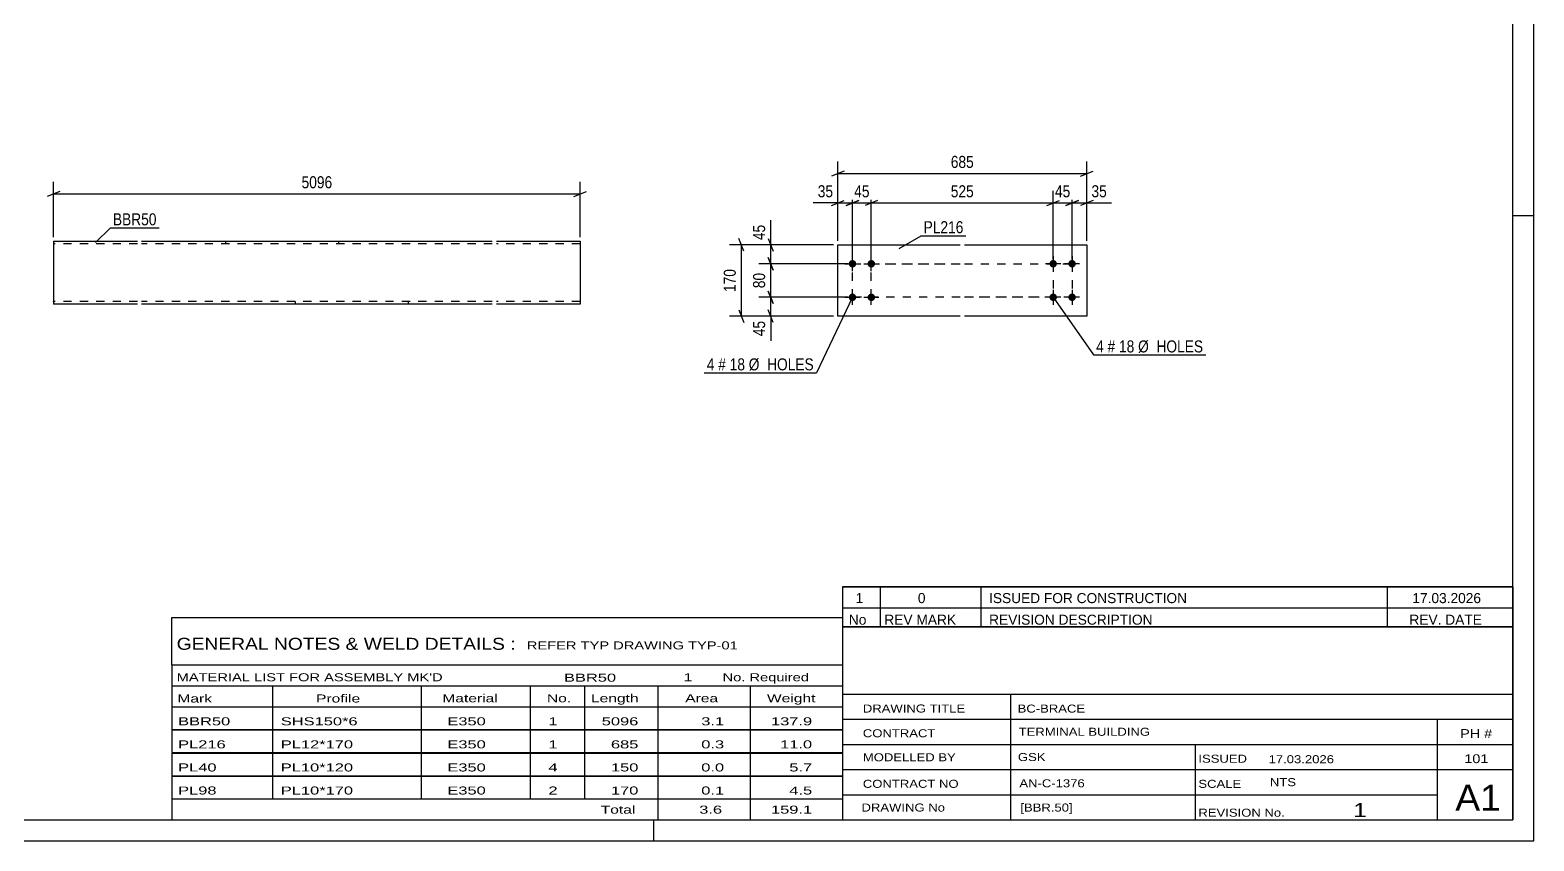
# Model space of a CAD drawing. Header units: millimetres. Extents: x 0 to 594, y 0 to 420.
# Drawn here: x 235.2 to 594, y 0 to 193.3 of the extents above; entities that cross this region are included whole.
import ezdxf

# ---------------------------------------------------------------- set-up
doc = ezdxf.new("R2010")
doc.units = ezdxf.units.MM
doc.linetypes.add('DXK_LINE_DOT2', pattern=[3.9198, 1.9599, -1.9599])
doc.styles.add('Arial Narrow', font='ARIALN.TTF', dxfattribs={"height": 0.2})

# ---------------------------------------------------------------- blocks, each defined once
blk = doc.blocks.new('Unknown-580609224-1130')
at = {"color": 5, "linetype": 'Continuous'}
for p, q in [((594, 0), (594, 420)), ((589, 5), (589, 415)), ((594, 149), (589, 149)), ((5, 5), (589, 5)), ((384, 0), (384, 5)), ((0, 0), (594, 0))]:
    blk.add_line(p, q, dxfattribs=at)
blk = doc.blocks.new('Part-580609224-6738 - 6737')
at = {"color": 2, "linetype": 'Continuous'}
for p, q in [((240.78, 142.98), (260.78, 142.98)), ((240.78, 142.98), (240.78, 141.78)), ((240.78, 141.78), (240.78, 127.98)), ((261.78, 142.98), (345.44, 142.98)), ((346.44, 142.98), (366.44, 142.98)), ((366.44, 142.98), (366.44, 127.98)), ((260.78, 127.98), (240.78, 127.98)), ((345.44, 127.98), (261.78, 127.98)), ((366.44, 127.98), (346.44, 127.98))]:
    blk.add_line(p, q, dxfattribs=at)
at = {"color": 7, "linetype": 'DXK_LINE_DOT2'}
for p, q in [((240.78, 142.98), (240.78, 142.89)), ((240.78, 142.89), (240.78, 142.63)), ((260.78, 142.38), (240.78, 142.38)), ((345.44, 142.38), (261.78, 142.38)), ((281.78, 142.98), (281.78, 142.38)), ((308.73, 142.98), (308.73, 142.38)), ((366.44, 142.38), (346.44, 142.38)), ((366.44, 142.98), (366.44, 142.63)), ((240.78, 128.72), (240.78, 128.62)), ((240.78, 128.62), (240.78, 128.72)), ((240.78, 128.62), (240.78, 128.58)), ((240.78, 128.58), (240.78, 128.62)), ((260.78, 128.58), (240.78, 128.58)), ((345.44, 128.58), (261.78, 128.58)), ((298.5, 127.98), (298.5, 128.58)), ((325.44, 127.98), (325.44, 128.58)), ((366.44, 128.58), (346.44, 128.58))]:
    blk.add_line(p, q, dxfattribs=at)
blk = doc.blocks.new('Bolt-580609224-5237 - 5235')
at = {"linetype": 'Continuous'}
for points in [[(479.3, 136.71, -1), (479.3, 138.51, -1)], [(483.8, 136.71, -1), (483.8, 138.51, -1)], [(479.3, 128.71, -1), (479.3, 130.51, -1)], [(483.8, 128.71, -1), (483.8, 130.51, -1)]]:
    blk.add_hatch(color=1, dxfattribs=at).paths.add_polyline_path(points)
at = {"color": 1, "linetype": 'Continuous'}
for p, q in [((481.1, 137.61), (477.5, 137.61)), ((479.3, 139.41), (479.3, 135.81)), ((485.6, 137.61), (482, 137.61)), ((483.8, 139.41), (483.8, 135.81)), ((481.1, 129.61), (477.5, 129.61)), ((479.3, 131.41), (479.3, 127.81)), ((485.6, 129.61), (482, 129.61)), ((483.8, 131.41), (483.8, 127.81))]:
    blk.add_line(p, q, dxfattribs=at)
blk = doc.blocks.new('Part-580609224-5236 - 5235')
at = {"color": 2, "linetype": 'Continuous'}
for p, q in [((427.9, 142.11), (457.1, 142.11)), ((427.9, 125.11), (427.9, 142.11)), ((458.1, 142.11), (487.3, 142.11)), ((487.3, 142.11), (487.3, 125.11)), ((457.1, 125.11), (427.9, 125.11)), ((487.3, 125.11), (458.1, 125.11))]:
    blk.add_line(p, q, dxfattribs=at)
blk = doc.blocks.new('Bolt-580609224-5238 - 5235')
at = {"linetype": 'Continuous'}
for points in [[(431.4, 138.51, -1), (431.4, 136.71, -1)], [(435.9, 138.51, -1), (435.9, 136.71, -1)], [(431.4, 130.51, -1), (431.4, 128.71, -1)], [(435.9, 130.51, -1), (435.9, 128.71, -1)]]:
    blk.add_hatch(color=1, dxfattribs=at).paths.add_polyline_path(points)
at = {"color": 1, "linetype": 'Continuous'}
for p, q in [((429.6, 137.61), (433.2, 137.61)), ((431.4, 135.81), (431.4, 139.41)), ((434.1, 137.61), (437.7, 137.61)), ((435.9, 135.81), (435.9, 139.41)), ((429.6, 129.61), (433.2, 129.61)), ((431.4, 127.81), (431.4, 131.41)), ((434.1, 129.61), (437.7, 129.61)), ((435.9, 127.81), (435.9, 131.41))]:
    blk.add_line(p, q, dxfattribs=at)
blk = doc.blocks.new('Rectangle-580609224-6808 - 5235')
at = {"color": 1, "linetype": 'DXK_LINE_DOT2'}
for p, q in [((431.4, 137.61), (457.1, 137.61)), ((431.4, 129.61), (431.4, 137.61)), ((458.1, 137.61), (483.8, 137.61)), ((483.8, 137.61), (483.8, 129.61)), ((457.1, 129.61), (431.4, 129.61)), ((483.8, 129.61), (458.1, 129.61))]:
    blk.add_line(p, q, dxfattribs=at)
blk = doc.blocks.new('Rectangle-580609224-6818 - 5235')
at = {"color": 1, "linetype": 'DXK_LINE_DOT2'}
for p, q in [((435.9, 137.61), (457.1, 137.61)), ((435.9, 129.61), (435.9, 137.61)), ((458.1, 137.61), (479.3, 137.61)), ((479.3, 137.61), (479.3, 129.61)), ((457.1, 129.61), (435.9, 129.61)), ((479.3, 129.61), (458.1, 129.61))]:
    blk.add_line(p, q, dxfattribs=at)
blk = doc.blocks.new('StraightDimension-580609224-6744 - 6737')
at = {"color": 7, "linetype": 'Continuous'}
for p, q in [((242.28, 154.86), (239.28, 153.66)), ((240.78, 143.98), (240.78, 157.11)), ((364.94, 153.66), (367.94, 154.86)), ((366.44, 143.98), (366.44, 157.11)), ((240.78, 154.26), (366.44, 154.26))]:
    blk.add_line(p, q, dxfattribs=at)
at = {"color": 0}
blk.add_wipeout([(307.87, 155.01), (307.87, 159.21), (299.36, 159.21), (299.36, 155.01)], dxfattribs=at)
at = {"color": 3, "style": 'Arial Narrow'}
blk.add_text('5096', height=2.863, dxfattribs=at).set_placement((299.96, 155.61))
blk = doc.blocks.new('StraightDimension-580609224-5373 - 5235')
at = {"color": 7, "linetype": 'Continuous'}
for p, q in [((427.9, 143.11), (427.9, 154.96)), ((431.4, 138.61), (431.4, 154.96)), ((426.4, 151.51), (429.4, 152.71)), ((427.9, 152.11), (431.4, 152.11)), ((432.9, 152.71), (429.9, 151.51))]:
    blk.add_line(p, q, dxfattribs=at)
at = {"color": 0}
blk.add_wipeout([(427.38, 152.86), (427.38, 157.06), (422.52, 157.06), (422.52, 152.86)], dxfattribs=at)
at = {"color": 7, "linetype": 'Continuous'}
blk.add_line((427.9, 152.11), (422, 152.11), dxfattribs=at)
blk.add_line((427.9, 152.11), (422, 152.11), dxfattribs=at)
at = {"color": 3, "style": 'Arial Narrow'}
blk.add_text('35', height=2.863, dxfattribs=at).set_placement((423.12, 153.46))
blk = doc.blocks.new('StraightDimension-580609224-5369 - 5235')
at = {"color": 7, "linetype": 'Continuous'}
for p, q in [((483.8, 138.61), (483.8, 154.96)), ((487.3, 143.11), (487.3, 154.96)), ((482.3, 151.51), (485.3, 152.71)), ((483.8, 152.11), (487.3, 152.11)), ((488.8, 152.71), (485.8, 151.51))]:
    blk.add_line(p, q, dxfattribs=at)
at = {"color": 0}
blk.add_wipeout([(492.68, 152.86), (492.68, 157.06), (487.83, 157.06), (487.83, 152.86)], dxfattribs=at)
at = {"color": 7, "linetype": 'Continuous'}
blk.add_line((487.3, 152.11), (493.21, 152.11), dxfattribs=at)
blk.add_line((487.3, 152.11), (493.21, 152.11), dxfattribs=at)
at = {"color": 3, "style": 'Arial Narrow'}
blk.add_text('35', height=2.863, dxfattribs=at).set_placement((488.43, 153.46))
blk = doc.blocks.new('StraightDimension-580609224-5370 - 5235')
at = {"color": 7, "linetype": 'Continuous'}
for p, q in [((479.3, 138.61), (479.3, 154.96)), ((483.8, 138.61), (483.8, 154.96)), ((477.8, 151.51), (480.8, 152.71)), ((479.3, 152.11), (483.8, 152.11)), ((485.3, 152.71), (482.3, 151.51))]:
    blk.add_line(p, q, dxfattribs=at)
at = {"color": 0}
blk.add_wipeout([(483.98, 152.86), (483.98, 157.06), (479.12, 157.06), (479.12, 152.86)], dxfattribs=at)
at = {"color": 3, "style": 'Arial Narrow'}
blk.add_text('45', height=2.863, dxfattribs=at).set_placement((479.72, 153.46))
blk = doc.blocks.new('StraightDimension-580609224-5371 - 5235')
at = {"color": 7, "linetype": 'Continuous'}
for p, q in [((435.9, 138.61), (435.9, 154.96)), ((479.3, 138.61), (479.3, 154.96)), ((437.4, 152.71), (434.4, 151.51)), ((435.9, 152.11), (479.3, 152.11)), ((477.8, 151.51), (480.8, 152.71))]:
    blk.add_line(p, q, dxfattribs=at)
at = {"color": 0}
blk.add_wipeout([(460.95, 152.86), (460.95, 157.06), (454.26, 157.06), (454.26, 152.86)], dxfattribs=at)
at = {"color": 3, "style": 'Arial Narrow'}
blk.add_text('525', height=2.863, dxfattribs=at).set_placement((454.86, 153.46))
blk = doc.blocks.new('StraightDimension-580609224-5372 - 5235')
at = {"color": 7, "linetype": 'Continuous'}
for p, q in [((431.4, 138.61), (431.4, 154.96)), ((435.9, 138.61), (435.9, 154.96)), ((429.9, 151.51), (432.9, 152.71)), ((431.4, 152.11), (435.9, 152.11)), ((437.4, 152.71), (434.4, 151.51))]:
    blk.add_line(p, q, dxfattribs=at)
at = {"color": 0}
blk.add_wipeout([(436.08, 152.86), (436.08, 157.06), (431.22, 157.06), (431.22, 152.86)], dxfattribs=at)
at = {"color": 3, "style": 'Arial Narrow'}
blk.add_text('45', height=2.863, dxfattribs=at).set_placement((431.82, 153.46))
blk = doc.blocks.new('StraightDimension-580609224-5389 - 5235')
at = {"color": 7, "linetype": 'Continuous'}
for p, q in [((427.9, 143.11), (427.9, 161.96)), ((487.3, 143.11), (487.3, 161.96)), ((429.4, 159.71), (426.4, 158.51)), ((427.9, 159.11), (487.3, 159.11)), ((485.8, 158.51), (488.8, 159.71))]:
    blk.add_line(p, q, dxfattribs=at)
at = {"color": 0}
blk.add_wipeout([(460.95, 159.86), (460.95, 164.06), (454.26, 164.06), (454.26, 159.86)], dxfattribs=at)
at = {"color": 3, "style": 'Arial Narrow'}
blk.add_text('685', height=2.863, dxfattribs=at).set_placement((454.86, 160.46))
blk = doc.blocks.new('StraightDimension-580609224-5409 - 5235')
at = {"color": 7, "linetype": 'Continuous'}
for p, q in [((405.5, 140.61), (404.3, 143.61)), ((426.9, 142.11), (402.05, 142.11)), ((404.9, 125.11), (404.9, 142.11)), ((404.3, 126.61), (405.5, 123.61)), ((426.9, 125.11), (402.05, 125.11))]:
    blk.add_line(p, q, dxfattribs=at)
at = {"color": 0}
blk.add_wipeout([(404.15, 136.95), (399.95, 136.95), (399.95, 130.27), (404.15, 130.27)], dxfattribs=at)
at = {"color": 3, "style": 'Arial Narrow'}
blk.add_text('170', height=2.863, rotation=90.0002, dxfattribs=at).set_placement((403.55, 130.87))
blk = doc.blocks.new('StraightDimension-580609224-6782 - 5235')
at = {"color": 7, "linetype": 'Continuous'}
for p, q in [((411.3, 143.61), (412.5, 140.61)), ((426.9, 142.11), (409.05, 142.11)), ((411.9, 137.61), (411.9, 142.11)), ((430.4, 137.61), (409.05, 137.61)), ((412.5, 136.11), (411.3, 139.11))]:
    blk.add_line(p, q, dxfattribs=at)
at = {"color": 0}
blk.add_wipeout([(411.15, 147.49), (406.95, 147.49), (406.95, 142.64), (411.15, 142.64)], dxfattribs=at)
at = {"color": 7, "linetype": 'Continuous'}
blk.add_line((411.9, 142.11), (411.9, 148.02), dxfattribs=at)
blk.add_line((411.9, 142.11), (411.9, 148.02), dxfattribs=at)
at = {"color": 3, "style": 'Arial Narrow'}
blk.add_text('45', height=2.863, rotation=90.0002, dxfattribs=at).set_placement((410.55, 143.24))
blk = doc.blocks.new('StraightDimension-580609224-6783 - 5235')
at = {"color": 7, "linetype": 'Continuous'}
for p, q in [((430.4, 137.61), (409.05, 137.61)), ((411.3, 139.11), (412.5, 136.11)), ((411.9, 129.61), (411.9, 137.61)), ((430.4, 129.61), (409.05, 129.61)), ((412.5, 128.11), (411.3, 131.11))]:
    blk.add_line(p, q, dxfattribs=at)
at = {"color": 0}
blk.add_wipeout([(411.15, 136.04), (406.95, 136.04), (406.95, 131.18), (411.15, 131.18)], dxfattribs=at)
at = {"color": 3, "style": 'Arial Narrow'}
blk.add_text('80', height=2.863, rotation=90.0002, dxfattribs=at).set_placement((410.55, 131.78))
blk = doc.blocks.new('StraightDimension-580609224-6784 - 5235')
at = {"color": 7, "linetype": 'Continuous'}
for p, q in [((430.4, 129.61), (409.05, 129.61)), ((411.3, 131.11), (412.5, 128.11)), ((411.9, 125.11), (411.9, 129.61)), ((412.5, 123.61), (411.3, 126.61)), ((426.9, 125.11), (409.05, 125.11))]:
    blk.add_line(p, q, dxfattribs=at)
at = {"color": 0}
blk.add_wipeout([(411.15, 124.59), (406.95, 124.59), (406.95, 119.73), (411.15, 119.73)], dxfattribs=at)
at = {"color": 7, "linetype": 'Continuous'}
blk.add_line((411.9, 125.11), (411.9, 119.21), dxfattribs=at)
blk.add_line((411.9, 125.11), (411.9, 119.21), dxfattribs=at)
at = {"color": 3, "style": 'Arial Narrow'}
blk.add_text('45', height=2.863, rotation=90.0002, dxfattribs=at).set_placement((410.55, 120.33))
blk = doc.blocks.new('Unknown-580609224-7577')
at = {"color": 7, "linetype": 'Continuous'}
for p, q in [((269, 53.25), (429, 53.25)), ((269, 42), (269, 53.25)), ((429, 53.25), (429, 42)), ((269, 42), (429, 42)), ((269, 42), (269, 37)), ((429, 42), (429, 37)), ((269, 37), (429, 37)), ((269, 37), (269, 32)), ((293, 37), (293, 32)), ((328.5, 37), (328.5, 32)), ((354.5, 37), (354.5, 32)), ((367.5, 37), (367.5, 32)), ((385, 37), (385, 32)), ((407, 37), (407, 32)), ((429, 37), (429, 32)), ((269, 32), (429, 32)), ((269, 31.95), (269, 26.55)), ((269, 31.95), (429, 31.95)), ((293, 32), (293, 26.5)), ((328.5, 32), (328.5, 26.5)), ((354.5, 32), (354.5, 26.5)), ((367.5, 32), (367.5, 26.5)), ((385, 32), (385, 26.5)), ((407, 32), (407, 26.5)), ((429, 31.95), (429, 26.55)), ((269, 26.55), (429, 26.55)), ((269, 26.45), (269, 21.05)), ((269, 26.45), (429, 26.45)), ((293, 26.5), (293, 21)), ((328.5, 26.5), (328.5, 21)), ((354.5, 26.5), (354.5, 21)), ((367.5, 26.5), (367.5, 21)), ((385, 26.5), (385, 21)), ((407, 26.5), (407, 21)), ((429, 26.45), (429, 21.05)), ((269, 21.05), (429, 21.05)), ((269, 20.95), (269, 15.55)), ((269, 20.95), (429, 20.95)), ((293, 21), (293, 15.5)), ((328.5, 21), (328.5, 15.5)), ((354.5, 21), (354.5, 15.5)), ((367.5, 21), (367.5, 15.5)), ((385, 21), (385, 15.5)), ((407, 21), (407, 15.5)), ((429, 20.95), (429, 15.55)), ((269, 15.55), (429, 15.55)), ((269, 15.45), (269, 10.05)), ((269, 15.45), (429, 15.45)), ((293, 15.5), (293, 10)), ((328.5, 15.5), (328.5, 10)), ((354.5, 15.5), (354.5, 10)), ((367.5, 15.5), (367.5, 10)), ((385, 15.5), (385, 10)), ((407, 15.5), (407, 10)), ((429, 15.45), (429, 10.05)), ((269, 10.05), (429, 10.05)), ((269, 10), (429, 10)), ((269, 10), (269, 5)), ((385, 10), (385, 5)), ((407, 10), (407, 5)), ((429, 10), (429, 5)), ((269, 5), (429, 5))]:
    blk.add_line(p, q, dxfattribs=at)
at = {"color": 7, "style": 'Arial Narrow'}
for s, height, width, p in [('GENERAL NOTES & WELD DETAILS :', 2.8633, 1.4, (270.15, 45.56)), ('REFER TYP DRAWING TYP-01', 1.9089, 1.6, (353.7, 45.66)), ("MATERIAL LIST FOR ASSEMBLY MK'D", 1.9089, 1.6, (270.15, 38.06)), ('BBR50', 1.909, 1.794707, (362.57, 37.97)), ('1', 1.91, 1.794707, (391.08, 38.06)), ('No. Required', 1.9089, 1.6, (400.41, 38.06)), ('Mark', 1.909, 1.7, (270.34, 33)), ('Profile', 1.909, 1.7, (303.41, 33)), ('Material', 1.909, 1.7, (333.54, 33.06)), ('No.', 1.909, 1.7, (358.5, 33.06)), ('Length', 1.909, 1.7, (369, 33.06)), ('Area', 1.909, 1.7, (391.5, 33.06)), ('Weight', 1.909, 1.7, (411, 33.06))]:
    blk.add_text(s, height=height, dxfattribs=dict(at, width=width)).set_placement(p)
at = {"color": 7, "linetype": 'Continuous', "style": 'Arial Narrow'}
for s, height, width, p in [('BBR50', 1.909, 1.794707, (270.5, 27.56)), ('SHS150*6', 1.909, 1.794707, (295, 27.56)), ('E350', 1.909, 1.794707, (334.74, 27.56)), ('1', 1.91, 1.794707, (358.86, 27.56)), ('5096', 1.909, 1.794707, (371.58, 27.56)), ('3.1', 1.909, 1.794707, (395.32, 27.56)), ('137.9', 1.909, 1.794707, (411.96, 27.56)), ('PL216', 1.909, 1.794707, (270.5, 22.06)), ('PL12*170', 1.909, 1.794707, (295, 22.06)), ('E350', 1.909, 1.794707, (334.74, 22.06)), ('1', 1.91, 1.794707, (358.86, 22.06)), ('685', 1.909, 1.794707, (373.77, 22.06)), ('0.3', 1.909, 1.794707, (395.32, 22.06)), ('11.0', 1.909, 1.794707, (414.14, 22.06)), ('PL40', 1.909, 1.794707, (270.5, 16.56)), ('PL10*120', 1.909, 1.794707, (295, 16.56)), ('E350', 1.909, 1.794707, (334.74, 16.56)), ('4', 1.91, 1.794707, (358.86, 16.56)), ('150', 1.909, 1.794707, (373.77, 16.56)), ('0.0', 1.909, 1.794707, (395.32, 16.56)), ('5.7', 1.909, 1.794707, (416.33, 16.56)), ('PL98', 1.909, 1.794707, (270.5, 11.06)), ('PL10*170', 1.909, 1.794707, (295, 11.06)), ('E350', 1.909, 1.794707, (334.74, 11.06)), ('2', 1.91, 1.794707, (358.86, 11.06)), ('170', 1.909, 1.794707, (373.77, 11.06)), ('0.1', 1.909, 1.794707, (395.32, 11.06)), ('4.5', 1.909, 1.794707, (416.33, 11.06)), ('Total', 1.909, 1.7, (371.33, 6.5)), ('3.6', 1.909, 1.794707, (394.83, 6.5)), ('159.1', 1.909, 1.794707, (411.96, 6.5))]:
    blk.add_text(s, height=height, dxfattribs=dict(at, width=width)).set_placement(p)
blk = doc.blocks.new('Unknown-580609224-7575')
at = {"color": 7, "linetype": 'Continuous'}
for p, q in [((429, 51.05), (429, 5)), ((429, 51.05), (589, 51.05)), ((589, 51), (589, 5)), ((429, 35), (589, 35)), ((469.14, 35), (469.14, 5)), ((429, 29), (589, 29)), ((571, 5.05), (571, 29.05)), ((429, 23), (589, 23)), ((513.14, 23), (513.14, 5)), ((429, 17), (589, 17)), ((429, 11), (571, 11)), ((429, 5), (589, 5))]:
    blk.add_line(p, q, dxfattribs=at)
at = {"color": 7, "style": 'Arial Narrow'}
for s, height, width, p in [('DRAWING TITLE', 1.9089, 1.425378, (433.88, 30.61)), ('BC-BRACE', 1.909, 1.425378, (470.81, 30.59)), ('CONTRACT', 1.909, 1.425378, (433.88, 24.71)), ('TERMINAL BUILDING', 1.9089, 1.425378, (471.06, 25.07)), ('MODELLED BY', 1.9089, 1.425378, (433.88, 18.98)), ('GSK', 1.909, 1.425378, (470.88, 19.04)), ('ISSUED', 1.909, 1.425378, (513.94, 18.64)), ('17.03.2026', 1.909, 1.425378, (530.69, 18.52)), ('CONTRACT NO', 1.9089, 1.425378, (433.88, 12.66)), ('AN-C-1376', 1.909, 1.425378, (471.23, 12.78)), ('SCALE', 1.909, 1.425378, (513.94, 12.65)), ('A1', 6.204, 1.25, (575.24, 7.2)), ('DRAWING No', 1.909, 1.425378, (433.56, 7)), ('[BBR.50]', 1.909, 1.425378, (471.46, 6.99)), ('REVISION No.', 1.9089, 1.425378, (513.94, 5.77)), ('1', 3.34, 1.5, (550.91, 5.68))]:
    blk.add_text(s, height=height, dxfattribs=dict(at, width=width)).set_placement(p)
at = {"color": 7, "linetype": 'Continuous', "style": 'Arial Narrow'}
for s, height, width, p in [('PH #', 2.1, 1.42538, (576.4, 24.55)), ('101', 2.1, 1.42538, (577.41, 18.55)), ('NTS', 1.909, 1.425378, (531, 13.05))]:
    blk.add_text(s, height=height, dxfattribs=dict(at, width=width)).set_placement(p)
blk = doc.blocks.new('Unknown-580609224-7576')
at = {"color": 7, "linetype": 'Continuous'}
for p, q in [((429, 60.55), (589, 60.55)), ((589, 60.55), (429, 60.55)), ((429, 60.55), (429, 55.55)), ((438, 60.55), (438, 55.55)), ((462, 60.55), (462, 55.55)), ((559, 60.55), (559, 55.55)), ((589, 60.55), (589, 55.55)), ((429, 55.55), (589, 55.55)), ((429, 55.55), (429, 51.05)), ((429, 55.55), (589, 55.55)), ((438, 55.55), (438, 51.05)), ((462, 55.55), (462, 51.05)), ((559, 55.55), (559, 51.05)), ((589, 55.55), (589, 51.05)), ((589, 51.05), (429, 51.05))]:
    blk.add_line(p, q, dxfattribs=at)
at = {"color": 7, "linetype": 'Continuous', "style": 'Arial Narrow'}
for s, height, width, p in [('1', 2.39, 1.196471, (432.16, 56.7)), ('0', 2.39, 1.196471, (447, 56.7)), ('ISSUED FOR CONSTRUCTION', 2.3861, 1.196471, (464, 56.7)), ('17.03.2026', 2.386, 1.196471, (565, 56.7)), ('No', 2.386, 1.2, (430.54, 51.55)), ('REV MARK', 2.386, 1.2, (439, 51.55)), ('REVISION DESCRIPTION', 2.3861, 1.2, (464, 51.55)), ('REV. DATE', 2.386, 1.2, (564.28, 51.55))]:
    blk.add_text(s, height=height, dxfattribs=dict(at, width=width)).set_placement(p)
blk = doc.blocks.new('Mark-580609224-6754 - 6737')
at = {"color": 0}
blk.add_wipeout([(265.36, 146.77), (265.36, 149.77), (254.94, 149.77), (254.94, 146.77)], dxfattribs=at)
blk.add_wipeout([(265.36, 146.77), (265.36, 149.77), (254.94, 149.77), (254.94, 146.77)], dxfattribs=at)
at = {"color": 30, "linetype": 'Continuous'}
for p, q in [((250.81, 142.64), (254.34, 146.17)), ((254.34, 146.17), (265.96, 146.17))]:
    blk.add_line(p, q, dxfattribs=at)
at = {"color": 3, "style": 'Arial Narrow'}
blk.add_text('BBR50', height=2.863, dxfattribs=at).set_placement((254.94, 146.77))
blk = doc.blocks.new('Mark-580609224-5483 - 5235')
at = {"color": 0}
blk.add_wipeout([(398.48, 112.19), (398.48, 115.19), (396.65, 115.19), (396.65, 112.19)], dxfattribs=at)
blk.add_wipeout([(398.48, 112.19), (398.48, 115.19), (396.65, 115.19), (396.65, 112.19)], dxfattribs=at)
blk.add_wipeout([(401.21, 112.19), (401.21, 115.19), (399.38, 115.19), (399.38, 112.19)], dxfattribs=at)
blk.add_wipeout([(401.21, 112.19), (401.21, 115.19), (399.38, 115.19), (399.38, 112.19)], dxfattribs=at)
at = {"color": 3, "style": 'Arial Narrow'}
blk.add_text('4', height=2.86, dxfattribs=at).set_placement((396.65, 112.19))
at = {"color": 0}
blk.add_wipeout([(405.76, 112.19), (405.76, 115.19), (402.11, 115.19), (402.11, 112.19)], dxfattribs=at)
blk.add_wipeout([(405.76, 112.19), (405.76, 115.19), (402.11, 115.19), (402.11, 112.19)], dxfattribs=at)
at = {"color": 3, "style": 'Arial Narrow'}
blk.add_text('#', height=2.86, dxfattribs=at).set_placement((399.38, 112.19))
at = {"color": 0}
blk.add_wipeout([(422.19, 112.19), (422.19, 115.19), (406.66, 115.19), (406.66, 112.19)], dxfattribs=at)
blk.add_wipeout([(422.19, 112.19), (422.19, 115.19), (406.66, 115.19), (406.66, 112.19)], dxfattribs=at)
at = {"color": 7, "linetype": 'Continuous'}
for p in [(431.4, 129.61), (396.05, 111.59)]:
    blk.add_line(p, (422.79, 111.59), dxfattribs=at)
at = {"color": 3, "style": 'Arial Narrow'}
for s, p in [('18', (402.11, 112.19)), ('Ø  HOLES', (406.66, 112.19))]:
    blk.add_text(s, height=2.863, dxfattribs=at).set_placement(p)
blk = doc.blocks.new('Mark-580609224-5479 - 5235')
at = {"color": 0}
blk.add_wipeout([(457.88, 144.9), (457.88, 147.9), (448.38, 147.9), (448.38, 144.9)], dxfattribs=at)
blk.add_wipeout([(457.88, 144.9), (457.88, 147.9), (448.38, 147.9), (448.38, 144.9)], dxfattribs=at)
at = {"color": 30, "linetype": 'Continuous'}
for p, q in [((442.51, 141.22), (447.78, 144.3)), ((447.78, 144.3), (458.48, 144.3))]:
    blk.add_line(p, q, dxfattribs=at)
at = {"color": 3, "style": 'Arial Narrow'}
blk.add_text('PL216', height=2.863, dxfattribs=at).set_placement((448.38, 144.9))
blk = doc.blocks.new('Mark-580609224-5482 - 5235')
at = {"color": 0}
blk.add_wipeout([(491.37, 116.47), (491.37, 119.47), (489.54, 119.47), (489.54, 116.47)], dxfattribs=at)
blk.add_wipeout([(491.37, 116.47), (491.37, 119.47), (489.54, 119.47), (489.54, 116.47)], dxfattribs=at)
at = {"color": 7, "linetype": 'Continuous'}
blk.add_line((479.3, 129.61), (488.94, 115.87), dxfattribs=at)
at = {"color": 0}
blk.add_wipeout([(494.1, 116.47), (494.1, 119.47), (492.27, 119.47), (492.27, 116.47)], dxfattribs=at)
blk.add_wipeout([(494.1, 116.47), (494.1, 119.47), (492.27, 119.47), (492.27, 116.47)], dxfattribs=at)
at = {"color": 3, "style": 'Arial Narrow'}
blk.add_text('4', height=2.86, dxfattribs=at).set_placement((489.54, 116.47))
at = {"color": 0}
blk.add_wipeout([(498.66, 116.47), (498.66, 119.47), (495, 119.47), (495, 116.47)], dxfattribs=at)
blk.add_wipeout([(498.66, 116.47), (498.66, 119.47), (495, 119.47), (495, 116.47)], dxfattribs=at)
at = {"color": 3, "style": 'Arial Narrow'}
blk.add_text('#', height=2.86, dxfattribs=at).set_placement((492.27, 116.47))
at = {"color": 0}
blk.add_wipeout([(515.08, 116.47), (515.08, 119.47), (499.56, 119.47), (499.56, 116.47)], dxfattribs=at)
blk.add_wipeout([(515.08, 116.47), (515.08, 119.47), (499.56, 119.47), (499.56, 116.47)], dxfattribs=at)
at = {"color": 7, "linetype": 'Continuous'}
blk.add_line((488.94, 115.87), (515.68, 115.87), dxfattribs=at)
at = {"color": 3, "style": 'Arial Narrow'}
for s, p in [('18', (495, 116.47)), ('Ø  HOLES', (499.56, 116.47))]:
    blk.add_text(s, height=2.863, dxfattribs=at).set_placement(p)

msp = doc.modelspace()

# ---------------------------------------------------------------- block references
for name in ['Unknown-580609224-1130', 'Part-580609224-6738 - 6737', 'Part-580609224-5236 - 5235', 'Bolt-580609224-5238 - 5235', 'Rectangle-580609224-6808 - 5235', 'Rectangle-580609224-6818 - 5235', 'Bolt-580609224-5237 - 5235', 'Unknown-580609224-7576', 'Unknown-580609224-7577', 'Unknown-580609224-7575']:
    msp.add_blockref(name, (0, 0))

# ---------------------------------------------------------------- next in the draw order: block references
for name in ['StraightDimension-580609224-6744 - 6737', 'StraightDimension-580609224-5373 - 5235', 'StraightDimension-580609224-5369 - 5235', 'Mark-580609224-5482 - 5235']:
    msp.add_blockref(name, (0, 0))

# ---------------------------------------------------------------- next in the draw order: block references
for name in ['StraightDimension-580609224-5370 - 5235', 'Mark-580609224-6754 - 6737']:
    msp.add_blockref(name, (0, 0))

# ---------------------------------------------------------------- next in the draw order: block references
msp.add_blockref('StraightDimension-580609224-5371 - 5235', (0, 0))

# ---------------------------------------------------------------- next in the draw order: block references
msp.add_blockref('StraightDimension-580609224-5372 - 5235', (0, 0))

# ---------------------------------------------------------------- next in the draw order: block references
msp.add_blockref('StraightDimension-580609224-5389 - 5235', (0, 0))

# ---------------------------------------------------------------- next in the draw order: block references
for name in ['Mark-580609224-5479 - 5235', 'StraightDimension-580609224-5409 - 5235']:
    msp.add_blockref(name, (0, 0))

# ---------------------------------------------------------------- next in the draw order: block references
msp.add_blockref('StraightDimension-580609224-6782 - 5235', (0, 0))

# ---------------------------------------------------------------- next in the draw order: block references
msp.add_blockref('StraightDimension-580609224-6783 - 5235', (0, 0))

# ---------------------------------------------------------------- next in the draw order: block references
msp.add_blockref('StraightDimension-580609224-6784 - 5235', (0, 0))

# ---------------------------------------------------------------- next in the draw order: block references
msp.add_blockref('Mark-580609224-5483 - 5235', (0, 0))

doc.saveas('drawing.dxf')
